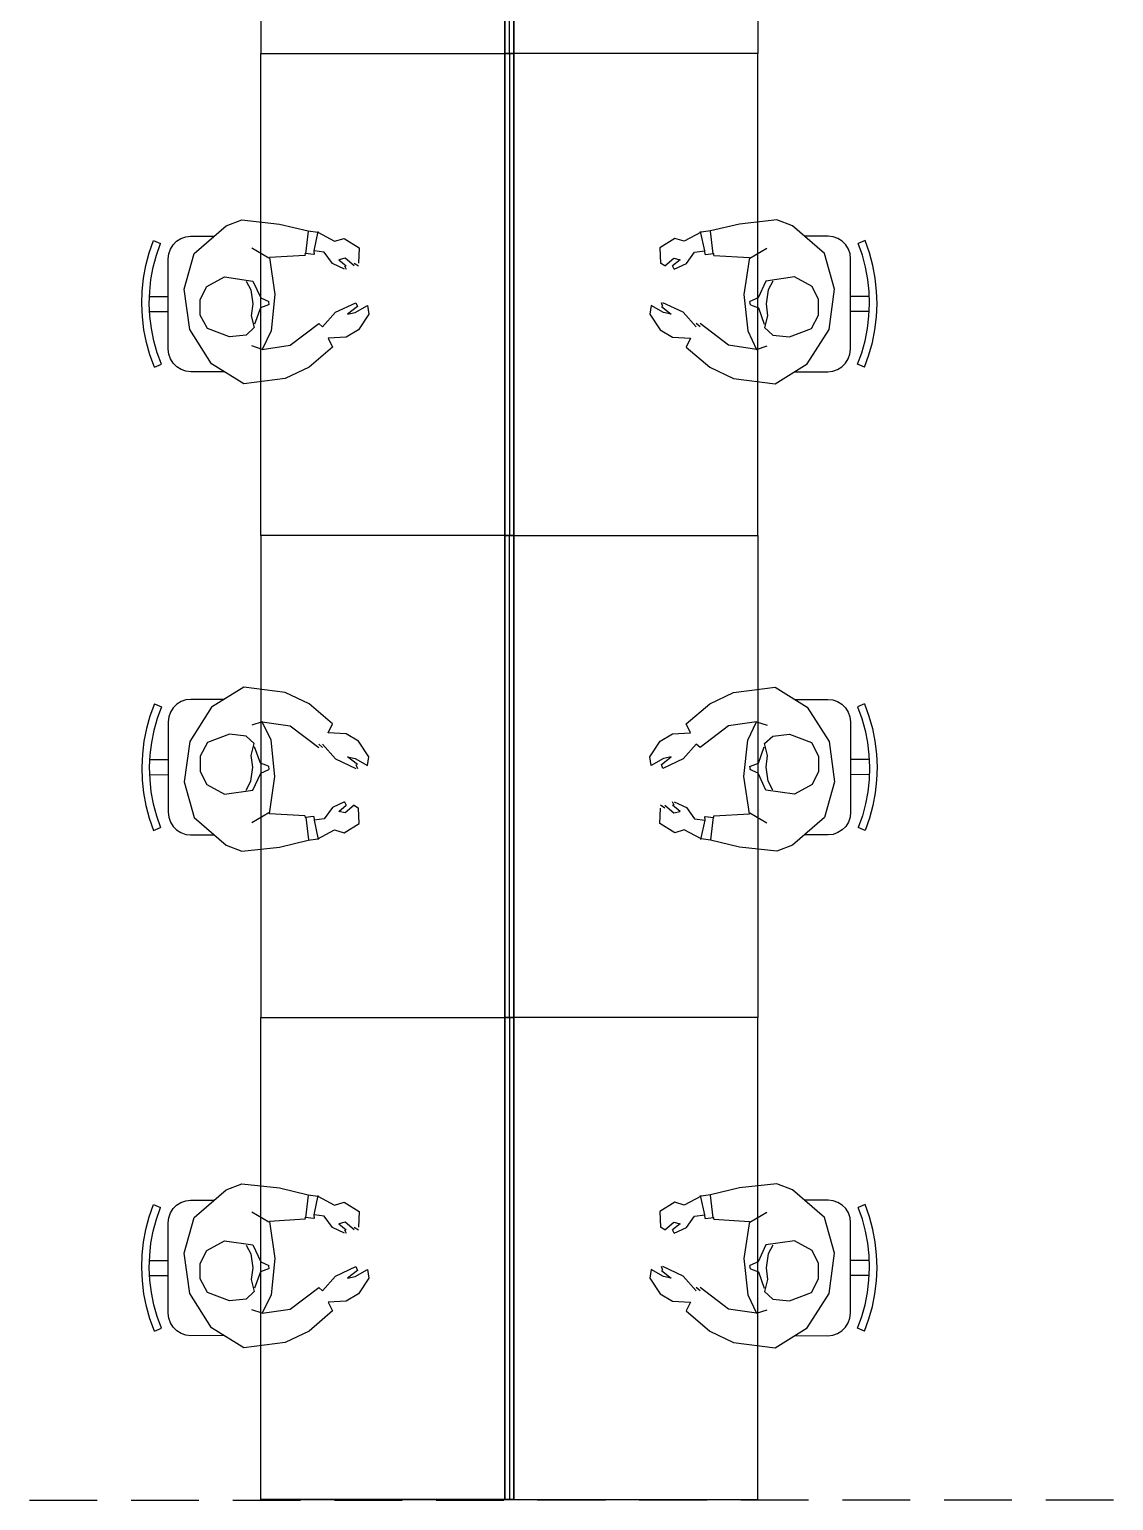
# Model space of a CAD drawing. Extents: x 0 to 23.4, y 0 to 16.5.
# Drawn here: x 2.095 to 3.04, y 8.466 to 9.748 of the extents above; entities that cross this region are included whole.
import ezdxf

# ---------------------------------------------------------------- set-up
doc = ezdxf.new("R2010")
doc.units = 0
doc.layers.get('0').update_dxf_attribs({"linetype": 'CONTINUOUS'})

msp = doc.modelspace()

# ---------------------------------------------------------------- linework, layer by layer
at = {"color": 0}
for points in [[(2.29715, 10.1465), (2.29715, 9.72657)], [(2.51367, 9.72657), (2.51367, 10.1465)], [(2.51367, 9.72657), (2.51367, 10.1465)], [(2.73019, 10.1465), (2.73019, 9.72657)], [(2.29715, 9.30664), (2.29715, 9.72657)], [(2.29715, 9.72657), (2.51367, 9.72657)], [(2.29715, 9.72657), (2.51367, 9.72657)], [(2.73019, 9.72657), (2.51367, 9.72657)], [(2.73019, 9.72657), (2.51367, 9.72657)], [(2.51367, 9.72657), (2.51367, 9.30664)], [(2.51367, 9.72657), (2.51367, 9.30664)], [(2.73019, 9.30664), (2.73019, 9.72657)], [(2.23893, 9.5524), (2.26687, 9.57633)], [(2.26687, 9.57633), (2.28049, 9.58165)], [(2.28049, 9.58165), (2.31321, 9.57801)], [(2.31321, 9.57801), (2.33843, 9.57215)], [(2.71419, 9.57801), (2.68896, 9.57215)], [(2.74685, 9.58165), (2.71419, 9.57801)], [(2.76047, 9.57633), (2.74685, 9.58165)], [(2.78842, 9.5524), (2.76047, 9.57633)], [(2.20426, 9.45335), (2.20042, 9.46392), (2.19737, 9.47483), (2.19515, 9.48589), (2.19379, 9.49707), (2.19331, 9.50836), (2.19362, 9.51964), (2.19482, 9.53088), (2.19689, 9.54194), (2.19982, 9.55285), (2.2035, 9.56353)], [(2.2035, 9.56353), (2.20958, 9.56104)], [(2.21625, 9.54769), (2.21674, 9.55208), (2.21821, 9.55626), (2.22054, 9.56), (2.22364, 9.5631), (2.22738, 9.56549), (2.23156, 9.56694), (2.23589, 9.56743)], [(2.23589, 9.56743), (2.25651, 9.56749)], [(2.33615, 9.55197), (2.33854, 9.57167)], [(2.33843, 9.57215), (2.34668, 9.57086)], [(2.34347, 9.55474), (2.34706, 9.5715)], [(2.34668, 9.57086), (2.36122, 9.5631)], [(2.36122, 9.5631), (2.36968, 9.56554)], [(2.36968, 9.56554), (2.38271, 9.5574)], [(2.65771, 9.56554), (2.64469, 9.5574)], [(2.66612, 9.5631), (2.65771, 9.56554)], [(2.68067, 9.57086), (2.66612, 9.5631)], [(2.68386, 9.55474), (2.68028, 9.5715)], [(2.68896, 9.57215), (2.68067, 9.57086)], [(2.69119, 9.55197), (2.68881, 9.57167)], [(2.79144, 9.56743), (2.77083, 9.56749)], [(2.81108, 9.54769), (2.8106, 9.55208), (2.80914, 9.55626), (2.80681, 9.56), (2.80371, 9.5631), (2.79997, 9.56549), (2.79585, 9.56694), (2.79144, 9.56743)], [(2.82383, 9.56353), (2.81776, 9.56104)], [(2.82308, 9.45335), (2.82693, 9.46392), (2.82997, 9.47483), (2.83219, 9.48589), (2.83356, 9.49707), (2.8341, 9.50836), (2.83371, 9.51964), (2.83251, 9.53088), (2.83046, 9.54194), (2.82758, 9.55285), (2.82383, 9.56353)], [(2.21035, 9.45583), (2.20665, 9.46593), (2.20372, 9.47635), (2.20167, 9.48693), (2.20031, 9.49761), (2.19982, 9.50836), (2.20019, 9.51915), (2.20133, 9.52983), (2.20329, 9.54047), (2.20606, 9.55089), (2.20958, 9.56104)], [(2.23025, 9.52115), (2.23893, 9.5524)], [(2.3041, 9.54829), (2.28928, 9.55701)], [(2.33539, 9.55072), (2.30453, 9.54893)], [(2.33539, 9.55236), (2.33556, 9.55072)], [(2.34321, 9.55149), (2.33556, 9.55236)], [(2.34321, 9.55474), (2.34347, 9.55149)], [(2.35226, 9.5536), (2.34347, 9.55474)], [(2.35938, 9.54351), (2.35226, 9.5536)], [(2.38271, 9.5574), (2.38206, 9.544)], [(2.64469, 9.5574), (2.64529, 9.544)], [(2.66803, 9.54351), (2.67507, 9.5536)], [(2.67507, 9.5536), (2.68386, 9.55474)], [(2.68419, 9.55149), (2.68386, 9.55474)], [(2.68419, 9.55149), (2.69179, 9.55236)], [(2.69194, 9.55072), (2.69179, 9.55236)], [(2.69194, 9.55072), (2.72287, 9.54893)], [(2.72325, 9.54829), (2.73807, 9.55701)], [(2.7971, 9.52115), (2.78842, 9.5524)], [(2.817, 9.45583), (2.82069, 9.46593), (2.82362, 9.47635), (2.82574, 9.48693), (2.82704, 9.49761), (2.82753, 9.50836), (2.82721, 9.51915), (2.82601, 9.52983), (2.82406, 9.54047), (2.82129, 9.55089), (2.81776, 9.56104)], [(2.21642, 9.46897), (2.21625, 9.54769)], [(2.30453, 9.54893), (2.30931, 9.5166)], [(2.37007, 9.53857), (2.35938, 9.54351)], [(2.3705, 9.54824), (2.3649, 9.54693)], [(2.3649, 9.54693), (2.37147, 9.54156)], [(2.37007, 9.54156), (2.37147, 9.53857)], [(2.37836, 9.54156), (2.3705, 9.54824)], [(2.37836, 9.544), (2.38206, 9.54156)], [(2.64899, 9.54156), (2.64529, 9.544)], [(2.64899, 9.54156), (2.6569, 9.54824)], [(2.66243, 9.54693), (2.65588, 9.54156)], [(2.65733, 9.53857), (2.65588, 9.54156)], [(2.6569, 9.54824), (2.66243, 9.54693)], [(2.65733, 9.53857), (2.66803, 9.54351)], [(2.72287, 9.54893), (2.71804, 9.5166)], [(2.81093, 9.46897), (2.81108, 9.54769)], [(2.24419, 9.51221), (2.24989, 9.52365)], [(2.24989, 9.52365), (2.2654, 9.53196)], [(2.2654, 9.53196), (2.29021, 9.52838)], [(2.28429, 9.52832), (2.28825, 9.52072)], [(2.29021, 9.52838), (2.29699, 9.51372)], [(2.73714, 9.52838), (2.73036, 9.51372)], [(2.76199, 9.53196), (2.73714, 9.52838)], [(2.74311, 9.52832), (2.7391, 9.52072)], [(2.77746, 9.52365), (2.76199, 9.53196)], [(2.78315, 9.51221), (2.77746, 9.52365)], [(2.19982, 9.51492), (2.21636, 9.51497)], [(2.23514, 9.48617), (2.23025, 9.52115)], [(2.24425, 9.49875), (2.24419, 9.51221)], [(2.28825, 9.52072), (2.28999, 9.50842)], [(2.29699, 9.51372), (2.30404, 9.51053)], [(2.30931, 9.5166), (2.30599, 9.48503)], [(2.71804, 9.5166), (2.72136, 9.48503)], [(2.73036, 9.51372), (2.72331, 9.51053)], [(2.7391, 9.52072), (2.73736, 9.50842)], [(2.7831, 9.49875), (2.78315, 9.51221)], [(2.79221, 9.48617), (2.7971, 9.52115)], [(2.82753, 9.51492), (2.81104, 9.51497)], [(2.19988, 9.50179), (2.21636, 9.50185)], [(2.25049, 9.48687), (2.24425, 9.49875)], [(2.28999, 9.50842), (2.28868, 9.49815)], [(2.28868, 9.49815), (2.29135, 9.48774)], [(2.29665, 9.50499), (2.29156, 9.49078)], [(2.30365, 9.50771), (2.29665, 9.50499)], [(2.30365, 9.51053), (2.30404, 9.50771)], [(2.35086, 9.48844), (2.36225, 9.50119)], [(2.36225, 9.50119), (2.37993, 9.5095)], [(2.38124, 9.50608), (2.37267, 9.49935)], [(2.37267, 9.49935), (2.37929, 9.50087)], [(2.37929, 9.50087), (2.39003, 9.50706)], [(2.37993, 9.5095), (2.38124, 9.50608)], [(2.39128, 9.49957), (2.38226, 9.48579)], [(2.39003, 9.50706), (2.39128, 9.49957)], [(2.63732, 9.50706), (2.63612, 9.49957)], [(2.63612, 9.49957), (2.64507, 9.48579)], [(2.64806, 9.50087), (2.63732, 9.50706)], [(2.6474, 9.50608), (2.64611, 9.5095)], [(2.64611, 9.50608), (2.65468, 9.49935)], [(2.66515, 9.50119), (2.6474, 9.5095)], [(2.65468, 9.49935), (2.64806, 9.50087)], [(2.67654, 9.48844), (2.66515, 9.50119)], [(2.72368, 9.50771), (2.72331, 9.51053)], [(2.72368, 9.50771), (2.73074, 9.50499)], [(2.73074, 9.50499), (2.73579, 9.49078)], [(2.73867, 9.49815), (2.736, 9.48774)], [(2.73736, 9.50842), (2.73867, 9.49815)], [(2.77686, 9.48687), (2.7831, 9.49875)], [(2.82753, 9.50179), (2.81099, 9.50185)], [(2.25418, 9.45622), (2.23514, 9.48617)], [(2.26964, 9.47971), (2.25049, 9.48687)], [(2.29135, 9.48774), (2.28418, 9.48128)], [(2.30599, 9.48503), (2.29829, 9.46881)], [(2.32269, 9.47239), (2.3475, 9.49143)], [(2.3475, 9.49143), (2.35086, 9.48844)], [(2.38226, 9.48579), (2.37147, 9.47944)], [(2.64507, 9.48579), (2.65588, 9.47944)], [(2.67985, 9.48844), (2.67654, 9.49143)], [(2.70464, 9.47239), (2.67985, 9.49143)], [(2.72136, 9.48503), (2.72906, 9.46881)], [(2.736, 9.48774), (2.74317, 9.48128)], [(2.75776, 9.47971), (2.77686, 9.48687)], [(2.77317, 9.45622), (2.79221, 9.48617)], [(2.28418, 9.48128), (2.26964, 9.47971)], [(2.29829, 9.46881), (2.32269, 9.47239)], [(2.37147, 9.47944), (2.35579, 9.47846)], [(2.35579, 9.47846), (2.35965, 9.47086)], [(2.65588, 9.47944), (2.67156, 9.47846)], [(2.67156, 9.47846), (2.66769, 9.47086)], [(2.72906, 9.46881), (2.70464, 9.47239)], [(2.74317, 9.48128), (2.75776, 9.47971)], [(2.23617, 9.44933), (2.23178, 9.44982), (2.2276, 9.45128), (2.2239, 9.45361), (2.22076, 9.45671), (2.21843, 9.46044), (2.21696, 9.46463), (2.21642, 9.46897)], [(2.29829, 9.46881), (2.28907, 9.47194)], [(2.35965, 9.47086), (2.33919, 9.45318)], [(2.66769, 9.47086), (2.68821, 9.45318)], [(2.72906, 9.46881), (2.73828, 9.47194)], [(2.79118, 9.44933), (2.79557, 9.44982), (2.79975, 9.45128), (2.8035, 9.45361), (2.80658, 9.45671), (2.80897, 9.46044), (2.81044, 9.46463), (2.81093, 9.46897)], [(2.20426, 9.45335), (2.21035, 9.45583)], [(2.26514, 9.44937), (2.23617, 9.44933)], [(2.28213, 9.43881), (2.25418, 9.45622)], [(2.33919, 9.45318), (2.31831, 9.44353)], [(2.68821, 9.45318), (2.70904, 9.44353)], [(2.74522, 9.43881), (2.77317, 9.45622)], [(2.76221, 9.44937), (2.79118, 9.44933)], [(2.82308, 9.45335), (2.817, 9.45583)], [(2.31831, 9.44353), (2.28213, 9.43881)], [(2.70904, 9.44353), (2.74522, 9.43881)], [(2.29715, 9.30664), (2.29715, 8.88672)], [(2.51367, 9.30664), (2.29715, 9.30664)], [(2.51367, 9.30664), (2.29715, 9.30664)], [(2.50976, 9.30664), (2.51367, 9.30664)], [(2.50976, 9.30664), (2.51367, 9.30664)], [(2.51367, 8.88672), (2.51367, 9.30664)], [(2.51367, 9.30664), (2.73019, 9.30664)], [(2.51764, 9.30664), (2.51367, 9.30664)], [(2.51367, 9.30664), (2.73019, 9.30664)], [(2.51764, 9.30664), (2.51367, 9.30664)], [(2.51367, 8.88672), (2.51367, 9.30664)], [(2.73019, 9.30664), (2.73019, 8.88672)], [(2.28213, 9.17443), (2.25418, 9.15701)], [(2.31831, 9.16976), (2.28213, 9.17443)], [(2.33919, 9.16004), (2.31831, 9.16976)], [(2.68821, 9.16004), (2.70904, 9.16976)], [(2.70904, 9.16976), (2.74522, 9.17443)], [(2.74522, 9.17443), (2.77317, 9.15701)], [(2.20426, 9.15989), (2.20042, 9.14931), (2.19737, 9.1384), (2.19515, 9.12733), (2.19379, 9.11615), (2.19331, 9.10488), (2.19362, 9.09358), (2.19482, 9.08236), (2.19689, 9.07129), (2.19982, 9.06039), (2.2035, 9.04969)], [(2.21035, 9.15739), (2.20665, 9.14729), (2.20372, 9.13687), (2.20167, 9.12636), (2.20031, 9.11561), (2.19982, 9.10488), (2.20019, 9.09407), (2.20133, 9.08339), (2.20329, 9.07275), (2.20606, 9.06233), (2.20958, 9.05219)], [(2.20426, 9.15989), (2.21035, 9.15739)], [(2.23617, 9.1639), (2.23178, 9.16342), (2.2276, 9.16194), (2.2239, 9.15961), (2.22076, 9.15653), (2.21843, 9.15278), (2.21696, 9.14865), (2.21642, 9.14426)], [(2.25418, 9.15701), (2.23514, 9.12706)], [(2.26514, 9.16385), (2.23617, 9.1639)], [(2.35965, 9.14242), (2.33919, 9.16004)], [(2.66769, 9.14242), (2.68821, 9.16004)], [(2.76221, 9.16385), (2.79118, 9.1639)], [(2.77317, 9.15701), (2.79221, 9.12706)], [(2.79118, 9.1639), (2.79557, 9.16342), (2.79975, 9.16194), (2.8035, 9.15961), (2.80658, 9.15653), (2.80897, 9.15278), (2.81044, 9.14865), (2.81093, 9.14426)], [(2.82308, 9.15989), (2.817, 9.15739)], [(2.817, 9.15739), (2.82069, 9.14729), (2.82362, 9.13687), (2.82574, 9.12636), (2.82704, 9.11561), (2.82753, 9.10488), (2.82721, 9.09407), (2.82601, 9.08339), (2.82406, 9.07275), (2.82129, 9.06233), (2.81776, 9.05219)], [(2.82308, 9.15989), (2.82693, 9.14931), (2.82997, 9.1384), (2.83219, 9.12733), (2.83356, 9.11615), (2.8341, 9.10488), (2.83371, 9.09358), (2.83251, 9.08236), (2.83046, 9.07129), (2.82758, 9.06039), (2.82383, 9.04969)], [(2.21642, 9.14426), (2.21625, 9.06554)], [(2.29829, 9.14442), (2.28907, 9.14128)], [(2.29829, 9.14442), (2.32269, 9.14085)], [(2.30599, 9.12819), (2.29829, 9.14442)], [(2.32269, 9.14085), (2.3475, 9.12185)], [(2.35579, 9.13476), (2.35965, 9.14242)], [(2.67156, 9.13476), (2.66769, 9.14242)], [(2.70464, 9.14085), (2.67985, 9.12185)], [(2.72906, 9.14442), (2.70464, 9.14085)], [(2.72136, 9.12819), (2.72906, 9.14442)], [(2.72906, 9.14442), (2.73828, 9.14128)], [(2.81093, 9.14426), (2.81108, 9.06554)], [(2.23514, 9.12706), (2.23025, 9.09207)], [(2.25049, 9.12636), (2.24425, 9.11447)], [(2.26964, 9.13357), (2.25049, 9.12636)], [(2.28418, 9.13194), (2.26964, 9.13357)], [(2.29135, 9.12549), (2.28418, 9.13194)], [(2.30931, 9.09668), (2.30599, 9.12819)], [(2.37147, 9.13385), (2.35579, 9.13476)], [(2.38226, 9.12744), (2.37147, 9.13385)], [(2.39128, 9.11367), (2.38226, 9.12744)], [(2.63612, 9.11367), (2.64507, 9.12744)], [(2.64507, 9.12744), (2.65588, 9.13385)], [(2.65588, 9.13385), (2.67156, 9.13476)], [(2.71804, 9.09668), (2.72136, 9.12819)], [(2.736, 9.12549), (2.74317, 9.13194)], [(2.74317, 9.13194), (2.75776, 9.13357)], [(2.75776, 9.13357), (2.77686, 9.12636)], [(2.77686, 9.12636), (2.7831, 9.11447)], [(2.79221, 9.12706), (2.7971, 9.09207)], [(2.24425, 9.11447), (2.24419, 9.10101)], [(2.28868, 9.11507), (2.29135, 9.12549)], [(2.28999, 9.10482), (2.28868, 9.11507)], [(2.29665, 9.10824), (2.29156, 9.12244)], [(2.3475, 9.12478), (2.35086, 9.12185)], [(2.35086, 9.12478), (2.36225, 9.11208)], [(2.37267, 9.11387), (2.37929, 9.11236)], [(2.38124, 9.10715), (2.37267, 9.11387)], [(2.39003, 9.10618), (2.39128, 9.11367)], [(2.63732, 9.10618), (2.63612, 9.11367)], [(2.64611, 9.10715), (2.65468, 9.11387)], [(2.65468, 9.11387), (2.64806, 9.11236)], [(2.67654, 9.12478), (2.66515, 9.11208)], [(2.67985, 9.12185), (2.67654, 9.12478)], [(2.73074, 9.10824), (2.73579, 9.12244)], [(2.73867, 9.11507), (2.736, 9.12549)], [(2.73736, 9.10482), (2.73867, 9.11507)], [(2.7831, 9.11447), (2.78315, 9.10101)], [(2.19988, 9.11143), (2.21636, 9.11139)], [(2.24419, 9.10101), (2.24989, 9.08963)], [(2.28825, 9.0925), (2.28999, 9.10482)], [(2.30365, 9.10558), (2.29665, 9.10824)], [(2.29699, 9.0995), (2.30404, 9.10271)], [(2.30365, 9.10558), (2.30404, 9.10271)], [(2.36225, 9.11208), (2.37993, 9.10374)], [(2.37929, 9.11236), (2.39003, 9.10618)], [(2.37993, 9.10715), (2.38124, 9.10374)], [(2.64806, 9.11236), (2.63732, 9.10618)], [(2.6474, 9.10374), (2.64611, 9.10715)], [(2.66515, 9.11208), (2.6474, 9.10374)], [(2.72368, 9.10271), (2.72331, 9.10558)], [(2.73036, 9.0995), (2.72331, 9.10271)], [(2.72368, 9.10558), (2.73074, 9.10824)], [(2.7391, 9.0925), (2.73736, 9.10482)], [(2.78315, 9.10101), (2.77746, 9.08963)], [(2.82753, 9.11143), (2.81099, 9.11139)], [(2.19982, 9.09831), (2.21636, 9.09825)], [(2.23025, 9.09207), (2.23893, 9.06088)], [(2.24989, 9.08963), (2.2654, 9.08128)], [(2.28429, 9.0849), (2.28825, 9.0925)], [(2.29021, 9.08485), (2.29699, 9.0995)], [(2.30453, 9.06429), (2.30931, 9.09668)], [(2.72287, 9.06429), (2.71804, 9.09668)], [(2.73714, 9.08485), (2.73036, 9.0995)], [(2.74311, 9.0849), (2.7391, 9.0925)], [(2.77746, 9.08963), (2.76199, 9.08128)], [(2.7971, 9.09207), (2.78842, 9.06088)], [(2.82753, 9.09831), (2.81104, 9.09825)], [(2.2654, 9.08128), (2.29021, 9.08485)], [(2.76199, 9.08128), (2.73714, 9.08485)], [(2.21625, 9.06554), (2.21674, 9.06114), (2.21821, 9.05697), (2.22054, 9.05322), (2.22364, 9.05013), (2.22738, 9.04775), (2.23156, 9.04628), (2.23589, 9.04579)], [(2.3041, 9.06494), (2.28928, 9.05621)], [(2.33539, 9.0625), (2.30453, 9.06429)], [(2.33539, 9.0625), (2.33556, 9.06088)], [(2.35938, 9.06972), (2.35226, 9.05968)], [(2.37007, 9.07465), (2.35938, 9.06972)], [(2.3649, 9.06629), (2.37147, 9.07167)], [(2.3705, 9.065), (2.3649, 9.06629)], [(2.37007, 9.07465), (2.37147, 9.07167)], [(2.37836, 9.07167), (2.3705, 9.065)], [(2.37836, 9.07167), (2.38206, 9.06922)], [(2.38271, 9.05583), (2.38206, 9.06922)], [(2.64469, 9.05583), (2.64529, 9.06922)], [(2.64899, 9.06922), (2.64529, 9.07167)], [(2.64899, 9.07167), (2.6569, 9.065)], [(2.65733, 9.07167), (2.65588, 9.07465)], [(2.66243, 9.06629), (2.65588, 9.07167)], [(2.6569, 9.065), (2.66243, 9.06629)], [(2.65733, 9.07465), (2.66803, 9.06972)], [(2.66803, 9.06972), (2.67507, 9.05968)], [(2.69194, 9.06088), (2.69179, 9.0625)], [(2.69194, 9.0625), (2.72287, 9.06429)], [(2.72325, 9.06494), (2.73807, 9.05621)], [(2.81108, 9.06554), (2.8106, 9.06114), (2.80914, 9.05697), (2.80681, 9.05322), (2.80371, 9.05013), (2.79997, 9.04775), (2.79585, 9.04628), (2.79144, 9.04579)], [(2.2035, 9.04969), (2.20958, 9.05219)], [(2.23893, 9.06088), (2.26687, 9.03689)], [(2.34321, 9.06174), (2.33556, 9.06088)], [(2.33615, 9.06125), (2.33854, 9.04161)], [(2.34321, 9.06174), (2.34347, 9.05849)], [(2.35226, 9.05968), (2.34347, 9.05849)], [(2.34347, 9.05849), (2.34706, 9.04172)], [(2.34668, 9.04238), (2.36122, 9.05018)], [(2.36122, 9.05018), (2.36968, 9.04769)], [(2.36968, 9.04769), (2.38271, 9.05583)], [(2.65771, 9.04769), (2.64469, 9.05583)], [(2.66612, 9.05018), (2.65771, 9.04769)], [(2.68067, 9.04238), (2.66612, 9.05018)], [(2.67507, 9.05968), (2.68386, 9.05849)], [(2.68386, 9.05849), (2.68028, 9.04172)], [(2.68419, 9.05849), (2.68386, 9.06174)], [(2.68419, 9.06174), (2.69179, 9.06088)], [(2.69119, 9.06125), (2.68881, 9.04161)], [(2.78842, 9.06088), (2.76047, 9.03689)], [(2.82383, 9.04969), (2.81776, 9.05219)], [(2.23589, 9.04579), (2.25651, 9.04574)], [(2.26687, 9.03689), (2.28049, 9.03162)], [(2.31321, 9.03521), (2.33843, 9.04107)], [(2.33843, 9.04107), (2.34668, 9.04238)], [(2.68896, 9.04107), (2.68067, 9.04238)], [(2.71419, 9.03521), (2.68896, 9.04107)], [(2.76047, 9.03689), (2.74685, 9.03162)], [(2.79144, 9.04579), (2.77083, 9.04574)], [(2.28049, 9.03162), (2.31321, 9.03521)], [(2.74685, 9.03162), (2.71419, 9.03521)], [(2.29715, 8.88672), (2.51367, 8.88672)], [(2.29715, 8.46674), (2.29715, 8.88672)], [(2.29715, 8.88672), (2.51367, 8.88672)], [(2.73019, 8.88672), (2.51367, 8.88672)], [(2.73019, 8.88672), (2.51367, 8.88672)], [(2.51367, 8.88672), (2.51367, 8.46674)], [(2.51367, 8.88672), (2.51367, 8.46674)], [(2.73019, 8.46674), (2.73019, 8.88672)], [(2.26687, 8.73649), (2.28049, 8.74175)], [(2.28049, 8.74175), (2.31321, 8.73817)], [(2.74685, 8.74175), (2.71419, 8.73817)], [(2.76047, 8.73649), (2.74685, 8.74175)], [(2.23893, 8.71257), (2.26687, 8.73649)], [(2.31321, 8.73817), (2.33843, 8.73232)], [(2.33615, 8.71213), (2.33854, 8.73182)], [(2.33843, 8.73232), (2.34668, 8.73101)], [(2.34347, 8.7149), (2.34706, 8.73167)], [(2.34668, 8.73101), (2.36122, 8.72325)], [(2.68067, 8.73101), (2.66612, 8.72325)], [(2.68386, 8.7149), (2.68028, 8.73167)], [(2.68896, 8.73232), (2.68067, 8.73101)], [(2.69119, 8.71213), (2.68881, 8.73182)], [(2.71419, 8.73817), (2.68896, 8.73232)], [(2.78842, 8.71257), (2.76047, 8.73649)], [(2.20426, 8.6135), (2.20042, 8.62408), (2.19737, 8.63499), (2.19515, 8.64606), (2.19379, 8.65722), (2.19331, 8.66851), (2.19362, 8.67979), (2.19482, 8.69103), (2.19689, 8.7021), (2.19982, 8.713), (2.2035, 8.72368)], [(2.21035, 8.616), (2.20665, 8.62608), (2.20372, 8.6365), (2.20167, 8.64703), (2.20031, 8.65776), (2.19982, 8.66851), (2.20019, 8.67931), (2.20133, 8.69), (2.20329, 8.70063), (2.20606, 8.71104), (2.20958, 8.72119)], [(2.2035, 8.72368), (2.20958, 8.72119)], [(2.21625, 8.70785), (2.21674, 8.71224), (2.21821, 8.71642), (2.22054, 8.72017), (2.22364, 8.72325), (2.22738, 8.72564), (2.23156, 8.72711), (2.23589, 8.7276)], [(2.23589, 8.7276), (2.25651, 8.72765)], [(2.3041, 8.70844), (2.28928, 8.71718)], [(2.36122, 8.72325), (2.36968, 8.72569)], [(2.36968, 8.72569), (2.38271, 8.71756)], [(2.38271, 8.71756), (2.38206, 8.70415)], [(2.65771, 8.72569), (2.64469, 8.71756)], [(2.64469, 8.71756), (2.64529, 8.70415)], [(2.66612, 8.72325), (2.65771, 8.72569)], [(2.72325, 8.70844), (2.73807, 8.71718)], [(2.79144, 8.7276), (2.77083, 8.72765)], [(2.81108, 8.70785), (2.8106, 8.71224), (2.80914, 8.71642), (2.80681, 8.72017), (2.80371, 8.72325), (2.79997, 8.72564), (2.79585, 8.72711), (2.79144, 8.7276)], [(2.817, 8.616), (2.82069, 8.62608), (2.82362, 8.6365), (2.82574, 8.64703), (2.82704, 8.65776), (2.82753, 8.66851), (2.82721, 8.67931), (2.82601, 8.69), (2.82406, 8.70063), (2.82129, 8.71104), (2.81776, 8.72119)], [(2.82383, 8.72368), (2.81776, 8.72119)], [(2.82308, 8.6135), (2.82693, 8.62408), (2.82997, 8.63499), (2.83219, 8.64606), (2.83356, 8.65722), (2.8341, 8.66851), (2.83371, 8.67979), (2.83251, 8.69103), (2.83046, 8.7021), (2.82758, 8.713), (2.82383, 8.72368)], [(2.21642, 8.62913), (2.21625, 8.70785)], [(2.23025, 8.68132), (2.23893, 8.71257)], [(2.33539, 8.71089), (2.30453, 8.7091)], [(2.30453, 8.7091), (2.30931, 8.67676)], [(2.33539, 8.71251), (2.33556, 8.71089)], [(2.34321, 8.71164), (2.33556, 8.71251)], [(2.34321, 8.7149), (2.34347, 8.71164)], [(2.35226, 8.71371), (2.34347, 8.7149)], [(2.35938, 8.70367), (2.35226, 8.71371)], [(2.37007, 8.69874), (2.35938, 8.70367)], [(2.3705, 8.70839), (2.3649, 8.70708)], [(2.3649, 8.70708), (2.37147, 8.70171)], [(2.37836, 8.70171), (2.3705, 8.70839)], [(2.37836, 8.70415), (2.38206, 8.70171)], [(2.64899, 8.70171), (2.64529, 8.70415)], [(2.64899, 8.70171), (2.6569, 8.70839)], [(2.66243, 8.70708), (2.65588, 8.70171)], [(2.6569, 8.70839), (2.66243, 8.70708)], [(2.65733, 8.69874), (2.66803, 8.70367)], [(2.66803, 8.70367), (2.67507, 8.71371)], [(2.67507, 8.71371), (2.68386, 8.7149)], [(2.68419, 8.71164), (2.68386, 8.7149)], [(2.68419, 8.71164), (2.69179, 8.71251)], [(2.69194, 8.71089), (2.69179, 8.71251)], [(2.69194, 8.71089), (2.72287, 8.7091)], [(2.72287, 8.7091), (2.71804, 8.67676)], [(2.7971, 8.68132), (2.78842, 8.71257)], [(2.81093, 8.62913), (2.81108, 8.70785)], [(2.24989, 8.68375), (2.2654, 8.69211)], [(2.2654, 8.69211), (2.29021, 8.68853)], [(2.37007, 8.70171), (2.37147, 8.69874)], [(2.65733, 8.69874), (2.65588, 8.70171)], [(2.76199, 8.69211), (2.73714, 8.68853)], [(2.77746, 8.68375), (2.76199, 8.69211)], [(2.23514, 8.64632), (2.23025, 8.68132)], [(2.24419, 8.67236), (2.24989, 8.68375)], [(2.28429, 8.68847), (2.28825, 8.68088)], [(2.28825, 8.68088), (2.28999, 8.66857)], [(2.29021, 8.68853), (2.29699, 8.67389)], [(2.73714, 8.68853), (2.73036, 8.67389)], [(2.7391, 8.68088), (2.73736, 8.66857)], [(2.74311, 8.68847), (2.7391, 8.68088)], [(2.78315, 8.67236), (2.77746, 8.68375)], [(2.79221, 8.64632), (2.7971, 8.68132)], [(2.19982, 8.67507), (2.21636, 8.67513)], [(2.24425, 8.6589), (2.24419, 8.67236)], [(2.28999, 8.66857), (2.28868, 8.65831)], [(2.29665, 8.66515), (2.29156, 8.65093)], [(2.30365, 8.66786), (2.29665, 8.66515)], [(2.29699, 8.67389), (2.30404, 8.67068)], [(2.30365, 8.67068), (2.30404, 8.66786)], [(2.30931, 8.67676), (2.30599, 8.64518)], [(2.36225, 8.66135), (2.37993, 8.66965)], [(2.38124, 8.66624), (2.37267, 8.6595)], [(2.37929, 8.66103), (2.39003, 8.66721)], [(2.37993, 8.66965), (2.38124, 8.66624)], [(2.39003, 8.66721), (2.39128, 8.65972)], [(2.63732, 8.66721), (2.63612, 8.65972)], [(2.64806, 8.66103), (2.63732, 8.66721)], [(2.6474, 8.66624), (2.64611, 8.66965)], [(2.64611, 8.66624), (2.65468, 8.6595)], [(2.66515, 8.66135), (2.6474, 8.66965)], [(2.71804, 8.67676), (2.72136, 8.64518)], [(2.73036, 8.67389), (2.72331, 8.67068)], [(2.72368, 8.66786), (2.72331, 8.67068)], [(2.72368, 8.66786), (2.73074, 8.66515)], [(2.73074, 8.66515), (2.73579, 8.65093)], [(2.73736, 8.66857), (2.73867, 8.65831)], [(2.7831, 8.6589), (2.78315, 8.67236)], [(2.82753, 8.67507), (2.81104, 8.67513)], [(2.19988, 8.66194), (2.21636, 8.662)], [(2.25049, 8.64703), (2.24425, 8.6589)], [(2.28868, 8.65831), (2.29135, 8.64789)], [(2.35086, 8.6486), (2.36225, 8.66135)], [(2.37267, 8.6595), (2.37929, 8.66103)], [(2.39128, 8.65972), (2.38226, 8.64594)], [(2.63612, 8.65972), (2.64507, 8.64594)], [(2.65468, 8.6595), (2.64806, 8.66103)], [(2.67654, 8.6486), (2.66515, 8.66135)], [(2.73867, 8.65831), (2.736, 8.64789)], [(2.77686, 8.64703), (2.7831, 8.6589)], [(2.82753, 8.66194), (2.81099, 8.662)], [(2.25418, 8.61638), (2.23514, 8.64632)], [(2.26964, 8.63981), (2.25049, 8.64703)], [(2.28418, 8.64144), (2.26964, 8.63981)], [(2.29135, 8.64789), (2.28418, 8.64144)], [(2.30599, 8.64518), (2.29829, 8.62896)], [(2.32269, 8.63254), (2.3475, 8.65153)], [(2.3475, 8.65153), (2.35086, 8.6486)], [(2.37147, 8.63954), (2.35579, 8.63861)], [(2.38226, 8.64594), (2.37147, 8.63954)], [(2.64507, 8.64594), (2.65588, 8.63954)], [(2.65588, 8.63954), (2.67156, 8.63861)], [(2.67985, 8.6486), (2.67654, 8.65153)], [(2.70464, 8.63254), (2.67985, 8.65153)], [(2.72136, 8.64518), (2.72906, 8.62896)], [(2.736, 8.64789), (2.74317, 8.64144)], [(2.74317, 8.64144), (2.75776, 8.63981)], [(2.75776, 8.63981), (2.77686, 8.64703)], [(2.77317, 8.61638), (2.79221, 8.64632)], [(2.23617, 8.60949), (2.23178, 8.60997), (2.2276, 8.61143), (2.2239, 8.61376), (2.22076, 8.61686), (2.21843, 8.62061), (2.21696, 8.62472), (2.21642, 8.62913)], [(2.29829, 8.62896), (2.28907, 8.63211)], [(2.29829, 8.62896), (2.32269, 8.63254)], [(2.35965, 8.63103), (2.33919, 8.61333)], [(2.35579, 8.63861), (2.35965, 8.63103)], [(2.67156, 8.63861), (2.66769, 8.63103)], [(2.66769, 8.63103), (2.68821, 8.61333)], [(2.72906, 8.62896), (2.70464, 8.63254)], [(2.72906, 8.62896), (2.73828, 8.63211)], [(2.79118, 8.60949), (2.79557, 8.60997), (2.79975, 8.61143), (2.8035, 8.61376), (2.80658, 8.61686), (2.80897, 8.62061), (2.81044, 8.62472), (2.81093, 8.62913)], [(2.20426, 8.6135), (2.21035, 8.616)], [(2.28213, 8.59896), (2.25418, 8.61638)], [(2.74522, 8.59896), (2.77317, 8.61638)], [(2.82308, 8.6135), (2.817, 8.616)], [(2.26514, 8.60954), (2.23617, 8.60949)], [(2.31831, 8.60363), (2.28213, 8.59896)], [(2.33919, 8.61333), (2.31831, 8.60363)], [(2.68821, 8.61333), (2.70904, 8.60363)], [(2.70904, 8.60363), (2.74522, 8.59896)], [(2.76221, 8.60954), (2.79118, 8.60949)], [(2.15446, 8.46582), (2.09538, 8.46582)], [(2.243, 8.46588), (2.18397, 8.46582)], [(2.3316, 8.46593), (2.27251, 8.46588)], [(2.29715, 8.46674), (2.50976, 8.46674)], [(2.51367, 8.46674), (2.29715, 8.46674)], [(2.42019, 8.46593), (2.36111, 8.46593)], [(2.50874, 8.46599), (2.44971, 8.46599)], [(2.50976, 8.46674), (2.51367, 8.46674)], [(2.51367, 8.46674), (2.73019, 8.46674)], [(2.51764, 8.46674), (2.51367, 8.46674)], [(2.59733, 8.46604), (2.53825, 8.46599)], [(2.68593, 8.46604), (2.62685, 8.46604)], [(2.77447, 8.4661), (2.71544, 8.4661)], [(2.86307, 8.46615), (2.80399, 8.4661)], [(2.95167, 8.46619), (2.89258, 8.46615)], [(3.04021, 8.46619), (2.98118, 8.46619)]]:
    msp.add_lwpolyline(points, dxfattribs=at)
for points in [[(2.51764, 9.72657), (2.51764, 10.1465), (2.50976, 10.1465), (2.50976, 9.72657), (2.51764, 9.72657)], [(2.50976, 9.72657), (2.50976, 10.1465), (2.51764, 10.1465), (2.51764, 9.72657), (2.50976, 9.72657)], [(2.51764, 9.72657), (2.51764, 9.30664), (2.50976, 9.30664), (2.50976, 9.72657), (2.51764, 9.72657)], [(2.50976, 9.72657), (2.50976, 9.30664), (2.51764, 9.30664), (2.51764, 9.72657), (2.50976, 9.72657)], [(2.51764, 8.88672), (2.51764, 9.30664), (2.50976, 9.30664), (2.50976, 8.88672), (2.51764, 8.88672)], [(2.50976, 8.88672), (2.50976, 9.30664), (2.51764, 9.30664), (2.51764, 8.88672), (2.50976, 8.88672)], [(2.51764, 8.88672), (2.51764, 8.46674), (2.50976, 8.46674), (2.50976, 8.88672), (2.51764, 8.88672)], [(2.50976, 8.88672), (2.50976, 8.46674), (2.51764, 8.46674), (2.51764, 8.88672), (2.50976, 8.88672)]]:
    msp.add_lwpolyline(points, close=True, dxfattribs=at)

doc.saveas('drawing.dxf')
